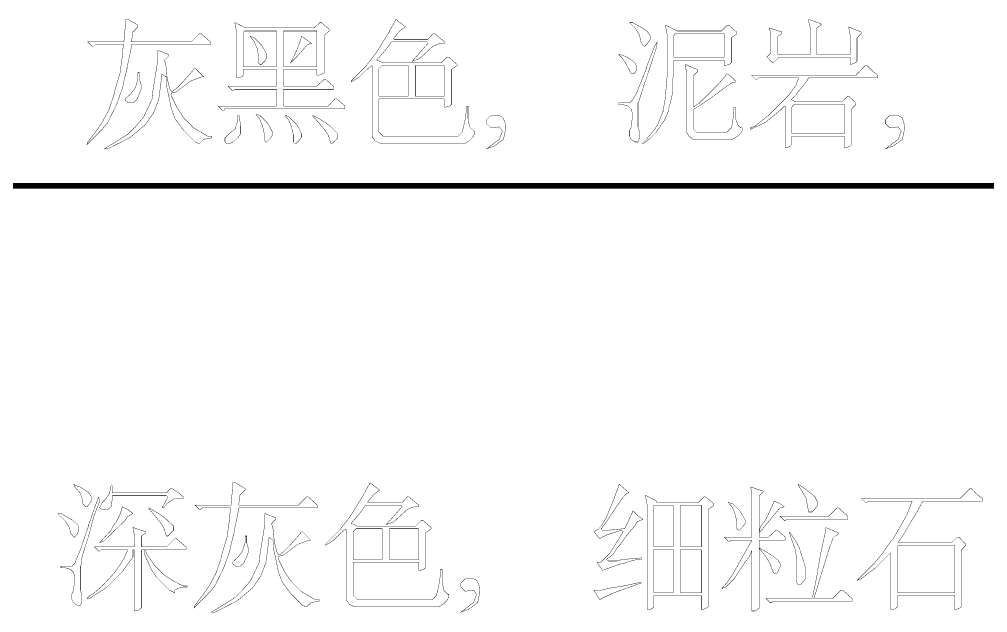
# Model space of a CAD drawing. Extents: x 94 to 452, y -72 to 1042.
# Drawn here: x 222.53 to 248.01, y 100.19 to 115.82 of the extents above; entities that cross this region are included whole.
import ezdxf

# ---------------------------------------------------------------- set-up
doc = ezdxf.new("R2010")
doc.units = 0
doc.header["$MEASUREMENT"] = 0
doc.layers.add('TREE_LAYER', color=7, linetype='Continuous')

msp = doc.modelspace()

# ---------------------------------------------------------------- linework, layer by layer
at = {"layer": 'TREE_LAYER'}
for points, const_width, elevation in [([(225.40085, 115.812866), (225.318497, 115.812866), (225.318497, 115.675611), (225.277321, 115.22267), (224.330262, 115.22267), (224.440066, 115.112866), (224.481242, 115.112866), (224.522419, 115.154042), (225.263595, 115.154042), (225.263595, 115.140317), (225.24987, 115.003062), (225.24987, 114.920709), (225.181242, 114.454042), (225.181242, 114.412866), (225.030262, 113.905022), (225.030262, 113.863846), (224.879282, 113.42463), (224.70085, 113.095219), (224.54987, 112.875611), (224.330262, 112.587375), (224.302811, 112.518748), (224.714576, 112.930513), (224.851831, 113.095219), (225.09889, 113.603062), (225.24987, 114.042277), (225.291046, 114.234434), (225.359674, 114.508944), (225.359674, 114.536395), (225.469478, 115.057964), (225.483203, 115.154042), (227.555752, 115.154042), (227.555752, 115.22267), (227.308693, 115.442277), (227.267517, 115.442277), (227.047909, 115.22267), (225.483203, 115.22267), (225.483203, 115.250121), (225.510654, 115.483454), (225.647909, 115.620709), (225.647909, 115.661885), (225.40085, 115.812866), (225.40085, 115.812866)], 0.01, 76), ([(228.20085, 115.730513), (228.20085, 115.730513), (228.20085, 115.716787), (228.242027, 115.497179), (228.242027, 114.275611), (228.32438, 114.275611), (228.379282, 114.303062), (228.420458, 114.344238), (228.420458, 114.481493), (228.420458, 114.495219), (229.29889, 114.495219), (229.29889, 114.481493), (229.29889, 114.056003), (229.29889, 114.056003), (228.022419, 114.056003), (228.132223, 113.946199), (228.159674, 113.946199), (228.20085, 113.97365), (229.29889, 113.97365), (229.29889, 113.97365), (229.29889, 113.54816), (229.29889, 113.534434), (227.761635, 113.534434), (227.871439, 113.42463), (227.912615, 113.42463), (227.940066, 113.465807), (231.096929, 113.465807), (231.096929, 113.534434), (230.877321, 113.726591), (230.836144, 113.726591), (230.657713, 113.534434), (229.491046, 113.534434), (229.477321, 113.54816), (229.477321, 113.97365), (229.491046, 113.97365), (230.794968, 113.97365), (230.794968, 114.056003), (230.589086, 114.234434), (230.547909, 114.234434), (230.355752, 114.056003), (229.491046, 114.056003), (229.477321, 114.056003), (229.477321, 114.481493), (229.491046, 114.495219), (230.355752, 114.495219), (230.355752, 114.481493), (230.355752, 114.344238), (230.396929, 114.344238), (230.493007, 114.371689), (230.547909, 114.412866), (230.547909, 115.401101), (230.685164, 115.510905), (230.685164, 115.510905), (230.685164, 115.552081), (230.479282, 115.730513), (230.438105, 115.730513), (230.287125, 115.593258), (228.489086, 115.593258), (228.20085, 115.730513), (228.20085, 115.730513)], 0.01, 76), ([(232.442027, 115.812866), (232.428301, 115.79914), (232.414576, 115.771689), (232.24987, 115.469728), (231.920458, 114.934434), (231.632223, 114.563846), (231.261635, 114.193258), (231.261635, 114.165807), (231.481242, 114.303062), (231.673399, 114.495219), (231.796929, 114.591297), (231.810654, 114.591297), (231.810654, 114.591297), (231.810654, 112.738356), (231.810654, 112.72463), (231.893007, 112.614826), (232.030262, 112.546199), (234.267517, 112.546199), (234.267517, 112.559924), (234.363595, 112.614826), (234.459674, 112.710905), (234.514576, 112.806983), (234.514576, 112.875611), (234.487125, 112.875611), (234.377321, 112.985415), (234.336144, 113.205022), (234.336144, 113.534434), (234.294968, 113.534434), (234.294968, 113.42463), (234.267517, 113.232473), (234.267517, 113.205022), (234.185164, 112.84816), (234.07536, 112.738356), (232.09889, 112.738356), (231.989086, 112.84816), (231.989086, 113.712866), (232.002811, 113.726591), (233.704772, 113.726591), (233.718497, 113.712866), (233.718497, 113.506983), (233.759674, 113.506983), (233.855752, 113.534434), (233.896929, 113.575611), (233.896929, 114.495219), (234.034184, 114.591297), (234.047909, 114.605022), (234.047909, 114.632473), (233.828301, 114.82463), (233.787125, 114.82463), (233.636144, 114.67365), (232.09889, 114.67365), (231.947909, 114.742277), (231.934184, 114.742277), (232.181242, 115.030513), (232.318497, 115.22267), (233.265556, 115.22267), (233.279282, 115.181493), (232.867517, 114.714826), (233.059674, 114.783454), (233.416537, 115.112866), (233.594968, 115.181493), (233.718497, 115.181493), (233.718497, 115.22267), (233.457713, 115.442277), (233.416537, 115.442277), (233.279282, 115.291297), (232.387125, 115.291297), (232.373399, 115.305022), (232.538105, 115.510905), (232.689086, 115.620709), (232.442027, 115.812866), (232.442027, 115.812866)], 0.01, 76), ([(238.673399, 115.730513), (238.591046, 115.730513), (238.742027, 115.579532), (238.851831, 115.401101), (238.879282, 115.250121), (238.920458, 115.154042), (238.961635, 115.112866), (238.989086, 115.112866), (239.071439, 115.195219), (239.140066, 115.291297), (239.140066, 115.37365), (239.057713, 115.497179), (238.920458, 115.593258), (238.673399, 115.730513), (238.673399, 115.730513)], 0.01, 76), ([(243.312615, 115.812866), (243.29889, 115.812866), (243.29889, 115.785415), (243.340066, 115.606983), (243.340066, 114.893258), (243.32634, 114.893258), (242.502811, 114.893258), (242.489086, 114.893258), (242.489086, 115.37365), (242.59889, 115.442277), (242.59889, 115.442277), (242.59889, 115.483454), (242.269478, 115.593258), (242.310654, 115.387375), (242.310654, 114.934434), (242.20085, 114.82463), (242.351831, 114.67365), (242.379282, 114.67365), (242.489086, 114.783454), (242.489086, 114.810905), (242.502811, 114.82463), (244.396929, 114.82463), (244.396929, 114.810905), (244.396929, 114.632473), (244.479282, 114.646199), (244.534184, 114.67365), (244.57536, 114.714826), (244.57536, 115.332473), (244.685164, 115.442277), (244.685164, 115.483454), (244.506733, 115.552081), (244.355752, 115.620709), (244.396929, 115.387375), (244.396929, 114.893258), (244.396929, 114.893258), (243.518497, 114.893258), (243.518497, 114.893258), (243.518497, 115.593258), (243.628301, 115.661885), (243.628301, 115.661885), (243.628301, 115.703062), (243.312615, 115.812866), (243.312615, 115.812866)], 0.01, 76), ([(228.447909, 115.510905), (228.461635, 115.510905), (229.29889, 115.510905), (229.29889, 115.510905), (229.29889, 114.563846), (229.29889, 114.563846), (228.420458, 114.563846), (228.420458, 114.563846), (228.420458, 115.483454), (228.447909, 115.510905), (228.447909, 115.510905)], 0.01, 76), ([(229.477321, 115.510905), (229.491046, 115.510905), (230.355752, 115.510905), (230.355752, 115.510905), (230.355752, 114.563846), (230.355752, 114.563846), (229.491046, 114.563846), (229.477321, 114.563846), (229.477321, 115.510905), (229.477321, 115.510905)], 0.01, 76), ([(239.551831, 115.661885), (239.538105, 115.661885), (239.538105, 115.634434), (239.579282, 115.414826), (239.579282, 114.344238), (239.538105, 113.863846), (239.538105, 113.781493), (239.469478, 113.410905), (239.469478, 113.383454), (239.318497, 113.026591), (239.24987, 112.916787), (239.030262, 112.656003), (238.920458, 112.546199), (238.961635, 112.546199), (239.12634, 112.683454), (239.291046, 112.84816), (239.510654, 113.163846), (239.620458, 113.42463), (239.620458, 113.479532), (239.647909, 113.561885), (239.689086, 113.740317), (239.730262, 113.918748), (239.730262, 114.275611), (239.757713, 114.371689), (239.757713, 114.742277), (239.771439, 114.742277), (241.07536, 114.742277), (241.07536, 114.742277), (241.07536, 114.605022), (241.116537, 114.605022), (241.212615, 114.632473), (241.267517, 114.67365), (241.267517, 115.332473), (241.404772, 115.428552), (241.404772, 115.442277), (241.404772, 115.483454), (241.19889, 115.661885), (241.157713, 115.661885), (241.006733, 115.510905), (239.840066, 115.510905), (239.551831, 115.661885), (239.551831, 115.661885)], 0.01, 76), ([(228.612615, 115.37365), (228.59889, 115.37365), (228.708693, 115.236395), (228.791046, 115.044238), (228.818497, 114.865807), (228.818497, 114.67365), (228.859674, 114.632473), (228.90085, 114.632473), (228.983203, 114.714826), (229.038105, 114.810905), (229.038105, 114.893258), (228.969478, 115.030513), (228.90085, 115.140317), (228.708693, 115.332473), (228.612615, 115.37365), (228.612615, 115.37365)], 0.01, 76), ([(229.957713, 115.37365), (229.957713, 115.359924), (229.847909, 115.044238), (229.669478, 114.67365), (229.847909, 114.852081), (230.108693, 115.154042), (230.218497, 115.181493), (229.957713, 115.37365), (229.957713, 115.37365)], 0.01, 76), ([(239.318497, 115.22267), (239.24987, 115.112866), (239.030262, 114.550121), (239.030262, 114.52267), (238.769478, 113.863846), (238.659674, 113.685415), (238.591046, 113.616787), (238.302811, 113.616787), (238.302811, 113.575611), (238.412615, 113.575611), (238.54987, 113.534434), (238.632223, 113.452081), (238.659674, 113.356003), (238.659674, 113.205022), (238.632223, 113.012866), (238.632223, 112.985415), (238.591046, 112.889336), (238.591046, 112.738356), (238.632223, 112.656003), (238.728301, 112.587375), (238.810654, 112.587375), (238.851831, 112.683454), (238.851831, 112.84816), (238.810654, 112.985415), (238.810654, 113.616787), (238.851831, 113.712866), (238.893007, 113.836395), (238.989086, 114.152081), (239.016537, 114.220709), (239.291046, 115.057964), (239.291046, 115.085415), (239.318497, 115.22267), (239.318497, 115.22267)], 0.01, 76), ([(239.79889, 115.442277), (239.79889, 115.442277), (241.07536, 115.442277), (241.07536, 115.442277), (241.07536, 114.82463), (241.07536, 114.82463), (239.771439, 114.82463), (239.757713, 114.82463), (239.757713, 115.401101), (239.79889, 115.442277), (239.79889, 115.442277)], 0.01, 76), ([(226.169478, 115.003062), (226.169478, 115.003062), (226.169478, 114.728552), (226.032223, 113.877572), (226.018497, 113.712866), (225.79889, 113.246199), (225.579282, 112.985415), (225.387125, 112.793258), (224.769478, 112.408944), (224.865556, 112.408944), (225.428301, 112.697179), (225.840066, 113.040317), (226.059674, 113.356003), (226.196929, 113.712866), (226.238105, 114.028552), (226.279282, 114.371689), (226.389086, 114.303062), (226.389086, 114.110905), (226.430262, 113.932473), (226.52634, 113.465807), (226.622419, 113.205022), (226.64987, 113.163846), (226.855752, 112.889336), (227.157713, 112.587375), (227.253791, 112.546199), (227.267517, 112.546199), (227.377321, 112.656003), (227.596929, 112.697179), (227.596929, 112.738356), (227.487125, 112.738356), (227.116537, 112.957964), (226.855752, 113.218748), (226.677321, 113.493258), (226.52634, 113.795219), (226.52634, 113.863846), (226.540066, 113.877572), (226.64987, 113.905022), (227.034184, 114.193258), (227.336144, 114.303062), (227.377321, 114.303062), (227.157713, 114.52267), (227.116537, 114.52267), (227.116537, 114.495219), (226.828301, 114.165807), (226.663595, 114.001101), (226.540066, 113.905022), (226.485164, 113.987375), (226.416537, 114.261885), (226.389086, 114.577572), (226.347909, 114.742277), (226.347909, 114.742277), (226.457713, 114.852081), (226.457713, 114.893258), (226.169478, 115.003062), (226.169478, 115.003062)], 0.01, 76), ([(238.343988, 114.893258), (238.302811, 114.893258), (238.385164, 114.810905), (238.481242, 114.67365), (238.632223, 114.385415), (238.70085, 114.385415), (238.742027, 114.426591), (238.769478, 114.481493), (238.769478, 114.605022), (238.70085, 114.701101), (238.591046, 114.783454), (238.453791, 114.852081), (238.343988, 114.893258), (238.343988, 114.893258)], 0.01, 76), ([(232.057713, 114.591297), (232.071439, 114.605022), (232.757713, 114.605022), (232.757713, 114.591297), (232.757713, 113.795219), (232.757713, 113.795219), (232.002811, 113.795219), (231.989086, 113.795219), (231.989086, 114.52267), (232.057713, 114.591297), (232.057713, 114.591297)], 0.01, 76), ([(232.94987, 114.591297), (232.94987, 114.605022), (233.704772, 114.605022), (233.718497, 114.591297), (233.718497, 113.795219), (233.704772, 113.795219), (232.94987, 113.795219), (232.94987, 113.795219), (232.94987, 114.591297), (232.94987, 114.591297)], 0.01, 76), ([(240.059674, 114.632473), (240.059674, 114.632473), (240.059674, 114.618748), (240.087125, 114.39914), (240.087125, 112.84816), (240.155752, 112.738356), (240.265556, 112.656003), (241.294968, 112.656003), (241.363595, 112.697179), (241.473399, 112.765807), (241.555752, 112.875611), (241.555752, 112.957964), (241.514576, 112.957964), (241.445948, 113.026591), (241.377321, 113.205022), (241.377321, 113.506983), (241.336144, 113.506983), (241.336144, 113.410905), (241.294968, 113.054042), (241.267517, 112.957964), (241.157713, 112.84816), (240.347909, 112.84816), (240.279282, 112.916787), (240.279282, 113.452081), (240.416537, 113.534434), (240.745948, 113.754042), (241.089086, 114.014826), (241.294968, 114.152081), (241.377321, 114.165807), (241.377321, 114.193258), (241.22634, 114.344238), (241.157713, 114.385415), (240.938105, 114.12463), (240.416537, 113.603062), (240.306733, 113.534434), (240.279282, 113.506983), (240.279282, 113.520709), (240.279282, 114.344238), (240.389086, 114.454042), (240.389086, 114.495219), (240.196929, 114.563846), (240.059674, 114.632473), (240.059674, 114.632473)], 0.01, 76), ([(244.836144, 114.605022), (244.794968, 114.605022), (244.547909, 114.344238), (241.802811, 114.344238), (241.912615, 114.234434), (241.940066, 114.234434), (241.981242, 114.275611), (243.038105, 114.275611), (243.038105, 114.261885), (242.983203, 114.138356), (242.969478, 114.083454), (242.791046, 113.836395), (242.228301, 113.27365), (241.885164, 112.99914), (241.761635, 112.957964), (241.761635, 112.916787), (242.118497, 113.081493), (242.173399, 113.108944), (242.557713, 113.42463), (242.667517, 113.534434), (242.681242, 113.534434), (242.681242, 112.436395), (242.763595, 112.450121), (242.818497, 112.477572), (242.859674, 112.518748), (242.859674, 112.72463), (242.859674, 112.738356), (244.245948, 112.738356), (244.245948, 112.72463), (244.245948, 112.436395), (244.287125, 112.436395), (244.396929, 112.477572), (244.438105, 112.518748), (244.438105, 113.465807), (244.547909, 113.575611), (244.547909, 113.616787), (244.355752, 113.795219), (244.328301, 113.795219), (244.177321, 113.644238), (242.969478, 113.644238), (242.845948, 113.69914), (242.983203, 113.850121), (243.257713, 114.193258), (243.29889, 114.275611), (245.12438, 114.275611), (245.12438, 114.344238), (244.987125, 114.454042), (244.836144, 114.605022), (244.836144, 114.605022)], 0.01, 76), ([(225.689086, 114.412866), (225.647909, 114.412866), (225.647909, 114.234434), (225.579282, 114.014826), (225.469478, 113.863846), (225.318497, 113.726591), (225.318497, 113.685415), (225.40085, 113.616787), (225.510654, 113.616787), (225.606733, 113.685415), (225.689086, 113.863846), (225.730262, 113.97365), (225.730262, 114.097179), (225.689086, 114.234434), (225.689086, 114.412866), (225.689086, 114.412866)], 0.01, 76), ([(242.928301, 113.575611), (242.928301, 113.575611), (244.245948, 113.575611), (244.245948, 113.575611), (244.245948, 112.806983), (244.245948, 112.806983), (242.859674, 112.806983), (242.859674, 112.806983), (242.859674, 113.506983), (242.928301, 113.575611), (242.928301, 113.575611)], 0.01, 76), ([(228.310654, 113.287375), (228.269478, 113.287375), (228.269478, 113.136395), (228.20085, 112.916787), (228.04987, 112.806983), (227.940066, 112.697179), (227.940066, 112.587375), (227.981242, 112.546199), (228.063595, 112.546199), (228.159674, 112.587375), (228.283203, 112.710905), (228.351831, 112.806983), (228.351831, 113.012866), (228.310654, 113.287375), (228.310654, 113.287375)], 0.01, 76), ([(228.763595, 113.314826), (228.74987, 113.314826), (228.859674, 113.177572), (228.928301, 112.99914), (228.969478, 112.820709), (228.969478, 112.628552), (229.010654, 112.587375), (229.038105, 112.587375), (229.120458, 112.669728), (229.189086, 112.765807), (229.189086, 112.84816), (229.120458, 112.985415), (229.051831, 113.095219), (228.859674, 113.287375), (228.763595, 113.314826), (228.763595, 113.314826)], 0.01, 76), ([(229.532223, 113.287375), (229.518497, 113.287375), (229.628301, 113.150121), (229.696929, 112.957964), (229.738105, 112.779532), (229.738105, 112.587375), (229.779282, 112.546199), (229.806733, 112.546199), (229.889086, 112.628552), (229.957713, 112.72463), (229.957713, 112.806983), (229.889086, 112.944238), (229.820458, 113.054042), (229.628301, 113.246199), (229.532223, 113.287375), (229.532223, 113.287375)], 0.01, 76), ([(230.259674, 113.287375), (230.245948, 113.287375), (230.259674, 113.259924), (230.479282, 113.012866), (230.57536, 112.889336), (230.657713, 112.765807), (230.72634, 112.546199), (230.767517, 112.546199), (230.904772, 112.697179), (230.904772, 112.806983), (230.712615, 112.99914), (230.589086, 113.095219), (230.410654, 113.205022), (230.259674, 113.287375), (230.259674, 113.287375)], 0.01, 76), ([(235.159674, 113.287375), (234.940066, 113.287375), (234.830262, 113.177572), (234.830262, 113.067768), (234.940066, 112.957964), (235.159674, 112.985415), (235.242027, 112.875611), (235.159674, 112.656003), (234.830262, 112.408944), (235.022419, 112.477572), (235.269478, 112.656003), (235.32438, 112.916787), (235.310654, 113.095219), (235.255752, 113.232473), (235.159674, 113.287375), (235.159674, 113.287375)], 0.01, 76), ([(245.659674, 113.287375), (245.440066, 113.287375), (245.330262, 113.177572), (245.330262, 113.067768), (245.440066, 112.957964), (245.659674, 112.985415), (245.742027, 112.875611), (245.659674, 112.656003), (245.330262, 112.408944), (245.522419, 112.477572), (245.769478, 112.656003), (245.82438, 112.916787), (245.810654, 113.095219), (245.755752, 113.232473), (245.659674, 113.287375), (245.659674, 113.287375)], 0.01, 76), ([(221.22612, 111.431831), (399.22612, 111.431831)], 0.15, 178), ([(223.952905, 103.56674), (223.952905, 103.56674), (224.021533, 103.456936), (224.131337, 103.333406), (224.199964, 103.127524), (224.199964, 103.058896), (224.282317, 102.976544), (224.309768, 102.976544), (224.419572, 103.127524), (224.419572, 103.237328), (224.419572, 103.251053), (224.337219, 103.360857), (224.131337, 103.498112), (224.076435, 103.511838), (223.952905, 103.56674), (223.952905, 103.56674)], 0.01, 77), ([(224.968592, 103.525563), (224.941141, 103.525563), (224.899964, 103.333406), (224.79016, 103.1687), (224.707807, 103.086347), (224.63918, 102.949093), (224.652905, 102.935367), (224.707807, 102.907916), (224.858788, 102.907916), (224.941141, 102.976544), (224.968592, 103.154975), (224.968592, 103.182426), (224.968592, 103.264779), (224.982317, 103.278504), (226.396043, 103.278504), (226.437219, 103.237328), (226.286239, 102.949093), (226.327415, 102.949093), (226.409768, 103.058896), (226.61565, 103.196151), (226.835258, 103.196151), (226.835258, 103.237328), (226.752905, 103.319681), (226.547023, 103.456936), (226.505846, 103.456936), (226.396043, 103.347132), (224.982317, 103.347132), (224.968592, 103.347132), (224.968592, 103.525563), (224.968592, 103.525563)], 0.01, 77), ([(228.221533, 103.607916), (228.13918, 103.607916), (228.13918, 103.470661), (228.098003, 103.01772), (227.150944, 103.01772), (227.260748, 102.907916), (227.301925, 102.907916), (227.343101, 102.949093), (228.084278, 102.949093), (228.084278, 102.935367), (228.070552, 102.798112), (228.070552, 102.715759), (228.001925, 102.249093), (228.001925, 102.207916), (227.850944, 101.700073), (227.850944, 101.658896), (227.699964, 101.219681), (227.521533, 100.890269), (227.370552, 100.670661), (227.150944, 100.382426), (227.123494, 100.313798), (227.535258, 100.725563), (227.672513, 100.890269), (227.919572, 101.398112), (228.070552, 101.837328), (228.111729, 102.029485), (228.180356, 102.303995), (228.180356, 102.331445), (228.29016, 102.853014), (228.303886, 102.949093), (230.376435, 102.949093), (230.376435, 103.01772), (230.129376, 103.237328), (230.088199, 103.237328), (229.868592, 103.01772), (228.303886, 103.01772), (228.303886, 103.045171), (228.331337, 103.278504), (228.468592, 103.415759), (228.468592, 103.456936), (228.221533, 103.607916), (228.221533, 103.607916)], 0.01, 77), ([(231.762709, 103.607916), (231.748984, 103.594191), (231.735258, 103.56674), (231.570552, 103.264779), (231.241141, 102.729485), (230.952905, 102.358896), (230.582317, 101.988308), (230.582317, 101.960857), (230.801925, 102.098112), (230.994082, 102.290269), (231.117611, 102.386347), (231.131337, 102.386347), (231.131337, 102.386347), (231.131337, 100.533406), (231.131337, 100.519681), (231.21369, 100.409877), (231.350944, 100.341249), (233.588199, 100.341249), (233.588199, 100.354975), (233.684278, 100.409877), (233.780356, 100.505955), (233.835258, 100.602034), (233.835258, 100.670661), (233.807807, 100.670661), (233.698003, 100.780465), (233.656827, 101.000073), (233.656827, 101.329485), (233.61565, 101.329485), (233.61565, 101.219681), (233.588199, 101.027524), (233.588199, 101.000073), (233.505846, 100.64321), (233.396043, 100.533406), (231.419572, 100.533406), (231.309768, 100.64321), (231.309768, 101.507916), (231.323494, 101.521642), (233.025454, 101.521642), (233.03918, 101.507916), (233.03918, 101.302034), (233.080356, 101.302034), (233.176435, 101.329485), (233.217611, 101.370661), (233.217611, 102.290269), (233.354866, 102.386347), (233.368592, 102.400073), (233.368592, 102.427524), (233.148984, 102.619681), (233.107807, 102.619681), (232.956827, 102.4687), (231.419572, 102.4687), (231.268592, 102.537328), (231.254866, 102.537328), (231.501925, 102.825563), (231.63918, 103.01772), (232.586239, 103.01772), (232.599964, 102.976544), (232.188199, 102.509877), (232.380356, 102.578504), (232.737219, 102.907916), (232.91565, 102.976544), (233.03918, 102.976544), (233.03918, 103.01772), (232.778395, 103.237328), (232.737219, 103.237328), (232.599964, 103.086347), (231.707807, 103.086347), (231.694082, 103.100073), (231.858788, 103.305955), (232.009768, 103.415759), (231.762709, 103.607916), (231.762709, 103.607916)], 0.01, 77), ([(238.323494, 103.56674), (238.309768, 103.553014), (238.268592, 103.415759), (238.254866, 103.402034), (238.199964, 103.251053), (238.199964, 103.237328), (237.980356, 102.702034), (237.843101, 102.4687), (237.760748, 102.386347), (237.650944, 102.31772), (237.801925, 102.139289), (237.952905, 102.221642), (238.241141, 102.31772), (238.378395, 102.358896), (238.419572, 102.31772), (238.199964, 101.960857), (238.062709, 101.741249), (237.843101, 101.521642), (237.733297, 101.521642), (237.870552, 101.302034), (238.378395, 101.480465), (238.419572, 101.480465), (238.501925, 101.507916), (238.529376, 101.521642), (238.79016, 101.590269), (238.899964, 101.590269), (238.899964, 101.631445), (238.584278, 101.603995), (238.584278, 101.603995), (238.474474, 101.590269), (238.474474, 101.590269), (238.405846, 101.590269), (238.254866, 101.549093), (238.021533, 101.549093), (237.980356, 101.590269), (238.145062, 101.713798), (238.282317, 101.919681), (238.36467, 102.002034), (238.501925, 102.207916), (238.721533, 102.4687), (238.79016, 102.578504), (238.941141, 102.647132), (238.79016, 102.756936), (238.680356, 102.86674), (238.460748, 102.400073), (238.145062, 102.372622), (238.145062, 102.372622), (238.035258, 102.358896), (238.035258, 102.358896), (237.870552, 102.358896), (237.843101, 102.400073), (237.980356, 102.578504), (238.09016, 102.756936), (238.392121, 103.196151), (238.501925, 103.319681), (238.570552, 103.347132), (238.323494, 103.56674), (238.323494, 103.56674)], 0.01, 77), ([(241.782317, 103.498112), (241.782317, 103.498112), (241.782317, 103.470661), (241.809768, 103.29223), (241.809768, 102.180465), (241.809768, 102.180465), (241.082317, 102.180465), (241.192121, 102.070661), (241.233297, 102.070661), (241.260748, 102.098112), (241.809768, 102.098112), (241.809768, 102.098112), (241.301925, 101.19223), (241.150944, 100.972622), (241.01369, 100.821642), (241.123494, 100.862818), (241.343101, 101.082426), (241.631337, 101.521642), (241.741141, 101.658896), (241.809768, 101.823602), (241.809768, 101.823602), (241.809768, 100.231445), (241.892121, 100.231445), (241.960748, 100.272622), (242.001925, 100.313798), (242.001925, 101.878504), (242.001925, 101.878504), (242.01565, 101.864779), (242.180356, 101.658896), (242.29016, 101.46674), (242.358788, 101.274583), (242.399964, 101.219681), (242.468592, 101.219681), (242.550944, 101.398112), (242.550944, 101.480465), (242.509768, 101.549093), (242.496043, 101.576544), (242.331337, 101.700073), (242.152905, 101.809877), (242.001925, 101.89223), (242.001925, 102.098112), (242.001925, 102.098112), (242.688199, 102.098112), (242.688199, 102.180465), (242.482317, 102.358896), (242.441141, 102.358896), (242.248984, 102.180465), (242.001925, 102.180465), (242.001925, 102.180465), (242.001925, 102.290269), (242.331337, 102.688308), (242.550944, 102.949093), (242.660748, 102.976544), (242.550944, 103.058896), (242.399964, 103.127524), (242.180356, 102.647132), (242.029376, 102.441249), (242.001925, 102.31772), (242.001925, 102.31772), (242.001925, 103.278504), (242.098003, 103.347132), (242.111729, 103.388308), (241.782317, 103.498112), (241.782317, 103.498112)], 0.01, 77), ([(243.031337, 103.56674), (243.017611, 103.56674), (243.031337, 103.553014), (243.237219, 103.196151), (243.278395, 102.962818), (243.305846, 102.839289), (243.319572, 102.839289), (243.388199, 102.839289), (243.470552, 102.921642), (243.53918, 103.01772), (243.53918, 103.100073), (243.470552, 103.237328), (243.443101, 103.264779), (243.250944, 103.415759), (243.099964, 103.525563), (243.031337, 103.56674), (243.031337, 103.56674)], 0.01, 77), ([(224.611729, 103.237328), (224.419572, 102.702034), (224.419572, 102.688308), (224.350944, 102.509877), (224.350944, 102.482426), (224.172513, 101.960857), (224.172513, 101.947132), (223.994082, 101.507916), (223.980356, 101.480465), (223.911729, 101.411838), (223.623494, 101.411838), (223.623494, 101.370661), (223.733297, 101.370661), (223.870552, 101.329485), (223.952905, 101.247132), (223.980356, 101.151053), (223.980356, 101.000073), (223.952905, 100.807916), (223.952905, 100.780465), (223.911729, 100.684387), (223.911729, 100.533406), (223.952905, 100.451053), (224.048984, 100.382426), (224.131337, 100.382426), (224.172513, 100.478504), (224.172513, 100.64321), (224.131337, 100.780465), (224.131337, 101.411838), (224.172513, 101.480465), (224.172513, 101.590269), (224.172513, 101.631445), (224.268592, 101.960857), (224.282317, 102.002034), (224.350944, 102.207916), (224.405846, 102.413798), (224.488199, 102.729485), (224.501925, 102.770661), (224.63918, 103.113798), (224.63918, 103.127524), (224.611729, 103.237328), (224.611729, 103.237328)], 0.01, 77), ([(239.009768, 103.278504), (239.009768, 103.278504), (239.009768, 103.251053), (239.050944, 103.031445), (239.050944, 100.272622), (239.133297, 100.272622), (239.188199, 100.300073), (239.229376, 100.341249), (239.229376, 100.629485), (239.229376, 100.64321), (240.46467, 100.64321), (240.478395, 100.629485), (240.478395, 100.272622), (240.519572, 100.272622), (240.61565, 100.313798), (240.656827, 100.341249), (240.656827, 102.907916), (240.794082, 103.003995), (240.807807, 103.01772), (240.807807, 103.058896), (240.588199, 103.237328), (240.547023, 103.237328), (240.396043, 103.086347), (239.311729, 103.086347), (239.298003, 103.127524), (239.009768, 103.278504), (239.009768, 103.278504)], 0.01, 77), ([(247.588199, 103.456936), (247.547023, 103.456936), (247.286239, 103.196151), (244.692121, 103.196151), (244.801925, 103.086347), (244.843101, 103.086347), (244.870552, 103.127524), (246.023494, 103.127524), (246.023494, 103.113798), (245.886239, 102.756936), (245.529376, 102.139289), (245.419572, 102.002034), (245.241141, 101.741249), (245.021533, 101.480465), (244.582317, 101.041249), (244.692121, 101.082426), (244.911729, 101.260857), (245.021533, 101.329485), (245.460748, 101.7687), (245.460748, 101.7687), (245.460748, 100.272622), (245.543101, 100.272622), (245.598003, 100.300073), (245.63918, 100.341249), (245.63918, 100.629485), (245.652905, 100.64321), (247.135258, 100.64321), (247.148984, 100.629485), (247.148984, 100.272622), (247.19016, 100.272622), (247.286239, 100.313798), (247.327415, 100.341249), (247.327415, 101.851053), (247.437219, 101.960857), (247.437219, 101.988308), (247.258788, 102.180465), (247.217611, 102.180465), (247.066631, 102.029485), (245.666631, 102.029485), (245.652905, 102.04321), (245.748984, 102.16674), (246.078395, 102.715759), (246.105846, 102.756936), (246.311729, 103.127524), (247.876435, 103.127524), (247.876435, 103.196151), (247.725454, 103.305955), (247.588199, 103.456936), (247.588199, 103.456936)], 0.01, 77), ([(225.229376, 102.976544), (225.229376, 102.962818), (225.188199, 102.798112), (225.078395, 102.578504), (225.009768, 102.496151), (224.941141, 102.358896), (224.63918, 102.029485), (224.748984, 102.070661), (225.311729, 102.619681), (225.380356, 102.729485), (225.394082, 102.729485), (225.517611, 102.798112), (225.380356, 102.907916), (225.229376, 102.976544), (225.229376, 102.976544)], 0.01, 77), ([(239.229376, 103.01772), (239.229376, 103.01772), (239.737219, 103.01772), (239.737219, 103.01772), (239.737219, 101.919681), (239.737219, 101.919681), (239.229376, 101.919681), (239.229376, 101.919681), (239.229376, 103.01772), (239.229376, 103.01772)], 0.01, 77), ([(239.929376, 103.01772), (239.929376, 103.01772), (240.46467, 103.01772), (240.478395, 103.01772), (240.478395, 101.919681), (240.46467, 101.919681), (239.929376, 101.919681), (239.929376, 101.919681), (239.929376, 103.01772), (239.929376, 103.01772)], 0.01, 77), ([(241.205846, 103.086347), (241.192121, 103.086347), (241.301925, 102.949093), (241.370552, 102.770661), (241.411729, 102.59223), (241.411729, 102.400073), (241.452905, 102.358896), (241.480356, 102.358896), (241.562709, 102.441249), (241.631337, 102.537328), (241.631337, 102.619681), (241.562709, 102.756936), (241.494082, 102.86674), (241.301925, 103.058896), (241.205846, 103.086347), (241.205846, 103.086347)], 0.01, 77), ([(223.623494, 102.798112), (223.541141, 102.798112), (223.733297, 102.605955), (223.843101, 102.427524), (223.884278, 102.276544), (223.952905, 102.180465), (223.980356, 102.180465), (224.062709, 102.276544), (224.09016, 102.386347), (224.09016, 102.4687), (223.93918, 102.619681), (223.623494, 102.798112), (223.623494, 102.798112)], 0.01, 77), ([(225.929376, 102.949093), (225.929376, 102.949093), (225.943101, 102.921642), (226.148984, 102.674583), (226.245062, 102.551053), (226.327415, 102.427524), (226.396043, 102.207916), (226.437219, 102.207916), (226.588199, 102.358896), (226.588199, 102.4687), (226.382317, 102.660857), (226.258788, 102.756936), (226.080356, 102.86674), (225.929376, 102.949093), (225.929376, 102.949093)], 0.01, 77), ([(228.99016, 102.798112), (228.99016, 102.798112), (228.99016, 102.523602), (228.852905, 101.672622), (228.83918, 101.507916), (228.619572, 101.041249), (228.399964, 100.780465), (228.207807, 100.588308), (227.59016, 100.203995), (227.686239, 100.203995), (228.248984, 100.49223), (228.660748, 100.835367), (228.880356, 101.151053), (229.017611, 101.507916), (229.058788, 101.823602), (229.099964, 102.16674), (229.209768, 102.098112), (229.209768, 101.905955), (229.250944, 101.727524), (229.347023, 101.260857), (229.443101, 101.000073), (229.470552, 100.958896), (229.676435, 100.684387), (229.978395, 100.382426), (230.074474, 100.341249), (230.088199, 100.341249), (230.198003, 100.451053), (230.417611, 100.49223), (230.417611, 100.533406), (230.307807, 100.533406), (229.937219, 100.753014), (229.676435, 101.013798), (229.498003, 101.288308), (229.347023, 101.590269), (229.347023, 101.658896), (229.360748, 101.672622), (229.470552, 101.700073), (229.854866, 101.988308), (230.156827, 102.098112), (230.198003, 102.098112), (229.978395, 102.31772), (229.937219, 102.31772), (229.937219, 102.290269), (229.648984, 101.960857), (229.484278, 101.796151), (229.360748, 101.700073), (229.305846, 101.782426), (229.237219, 102.056936), (229.209768, 102.372622), (229.168592, 102.537328), (229.168592, 102.537328), (229.278395, 102.647132), (229.278395, 102.688308), (228.99016, 102.798112), (228.99016, 102.798112)], 0.01, 77), ([(244.088199, 102.949093), (244.047023, 102.949093), (243.827415, 102.729485), (242.550944, 102.729485), (242.660748, 102.619681), (242.688199, 102.619681), (242.729376, 102.647132), (244.335258, 102.647132), (244.335258, 102.729485), (244.088199, 102.949093), (244.088199, 102.949093)], 0.01, 77), ([(225.531337, 102.427524), (225.517611, 102.427524), (225.517611, 102.413798), (225.558788, 102.221642), (225.558788, 101.919681), (225.558788, 101.919681), (224.501925, 101.919681), (224.611729, 101.809877), (224.63918, 101.809877), (224.680356, 101.851053), (225.366631, 101.851053), (225.380356, 101.837328), (225.270552, 101.590269), (225.050944, 101.260857), (224.735258, 100.91772), (224.488199, 100.698112), (224.392121, 100.64321), (224.309768, 100.560857), (224.392121, 100.560857), (224.392121, 100.574583), (224.817611, 100.849093), (225.243101, 101.274583), (225.517611, 101.658896), (225.517611, 101.837328), (225.531337, 101.851053), (225.558788, 101.837328), (225.558788, 100.231445), (225.641141, 100.245171), (225.696043, 100.272622), (225.737219, 100.313798), (225.737219, 101.837328), (225.750944, 101.851053), (225.805846, 101.851053), (225.819572, 101.837328), (225.819572, 101.727524), (225.998003, 101.329485), (226.135258, 101.123602), (226.478395, 100.780465), (226.61565, 100.711838), (226.61565, 100.780465), (226.643101, 100.794191), (226.794082, 100.862818), (226.945062, 100.862818), (226.945062, 100.890269), (226.835258, 100.890269), (226.547023, 101.041249), (226.327415, 101.19223), (226.066631, 101.453014), (225.888199, 101.727524), (225.847023, 101.837328), (225.860748, 101.851053), (226.917611, 101.851053), (226.917611, 101.919681), (226.656827, 102.139289), (226.61565, 102.139289), (226.396043, 101.919681), (225.750944, 101.919681), (225.737219, 101.919681), (225.737219, 102.207916), (225.847023, 102.276544), (225.847023, 102.290269), (225.847023, 102.31772), (225.531337, 102.427524), (225.531337, 102.427524)], 0.01, 77), ([(228.509768, 102.207916), (228.468592, 102.207916), (228.468592, 102.029485), (228.399964, 101.809877), (228.29016, 101.658896), (228.13918, 101.521642), (228.13918, 101.480465), (228.221533, 101.411838), (228.331337, 101.411838), (228.427415, 101.480465), (228.509768, 101.658896), (228.550944, 101.7687), (228.550944, 101.89223), (228.509768, 102.029485), (228.509768, 102.207916), (228.509768, 102.207916)], 0.01, 77), ([(231.378395, 102.386347), (231.392121, 102.400073), (232.078395, 102.400073), (232.078395, 102.386347), (232.078395, 101.590269), (232.078395, 101.590269), (231.323494, 101.590269), (231.309768, 101.590269), (231.309768, 102.31772), (231.378395, 102.386347), (231.378395, 102.386347)], 0.01, 77), ([(232.270552, 102.386347), (232.270552, 102.400073), (233.025454, 102.400073), (233.03918, 102.386347), (233.03918, 101.590269), (233.025454, 101.590269), (232.270552, 101.590269), (232.270552, 101.590269), (232.270552, 102.386347), (232.270552, 102.386347)], 0.01, 77), ([(243.758788, 102.427524), (243.758788, 102.427524), (243.758788, 102.386347), (243.607807, 101.686347), (243.580356, 101.521642), (243.53918, 101.288308), (243.53918, 101.247132), (243.401925, 100.574583), (243.388199, 100.560857), (242.180356, 100.560857), (242.29016, 100.451053), (242.331337, 100.451053), (242.358788, 100.49223), (244.445062, 100.49223), (244.445062, 100.560857), (244.198003, 100.780465), (244.156827, 100.780465), (243.937219, 100.560857), (243.443101, 100.560857), (243.443101, 100.574583), (243.498003, 100.739289), (243.580356, 101.027524), (243.786239, 101.686347), (243.786239, 101.700073), (243.937219, 102.139289), (244.019572, 102.221642), (244.088199, 102.249093), (244.088199, 102.290269), (243.758788, 102.427524), (243.758788, 102.427524)], 0.01, 77), ([(242.798003, 102.31772), (242.798003, 102.276544), (242.948984, 101.851053), (242.99016, 101.603995), (242.99016, 100.972622), (243.017611, 100.931445), (243.099964, 100.931445), (243.209768, 101.0687), (243.209768, 101.411838), (243.058788, 101.89223), (242.948984, 102.098112), (242.798003, 102.31772), (242.798003, 102.31772)], 0.01, 77), ([(245.63918, 101.947132), (245.652905, 101.960857), (247.135258, 101.960857), (247.148984, 101.947132), (247.148984, 100.711838), (247.135258, 100.711838), (245.652905, 100.711838), (245.63918, 100.711838), (245.63918, 101.947132), (245.63918, 101.947132)], 0.01, 77), ([(239.229376, 101.837328), (239.229376, 101.851053), (239.737219, 101.851053), (239.737219, 101.837328), (239.737219, 100.711838), (239.737219, 100.711838), (239.229376, 100.711838), (239.229376, 100.711838), (239.229376, 101.837328), (239.229376, 101.837328)], 0.01, 77), ([(239.929376, 101.837328), (239.929376, 101.851053), (240.46467, 101.851053), (240.478395, 101.837328), (240.478395, 100.711838), (240.46467, 100.711838), (239.929376, 100.711838), (239.929376, 100.711838), (239.929376, 101.837328), (239.929376, 101.837328)], 0.01, 77), ([(234.480356, 101.082426), (234.260748, 101.082426), (234.150944, 100.972622), (234.150944, 100.862818), (234.260748, 100.753014), (234.480356, 100.780465), (234.562709, 100.670661), (234.480356, 100.451053), (234.150944, 100.203995), (234.343101, 100.272622), (234.59016, 100.451053), (234.645062, 100.711838), (234.631337, 100.890269), (234.576435, 101.027524), (234.480356, 101.082426), (234.480356, 101.082426)], 0.01, 77), ([(238.899964, 100.972622), (238.803886, 100.972622), (238.36467, 100.876544), (238.145062, 100.849093), (238.09016, 100.835367), (238.007807, 100.821642), (237.856827, 100.780465), (237.650944, 100.780465), (237.801925, 100.533406), (238.103886, 100.684387), (238.899964, 100.972622), (238.899964, 100.972622)], 0.01, 77)]:
    msp.add_lwpolyline(points, dxfattribs=dict(at, const_width=const_width, elevation=elevation))

doc.saveas('drawing.dxf')
